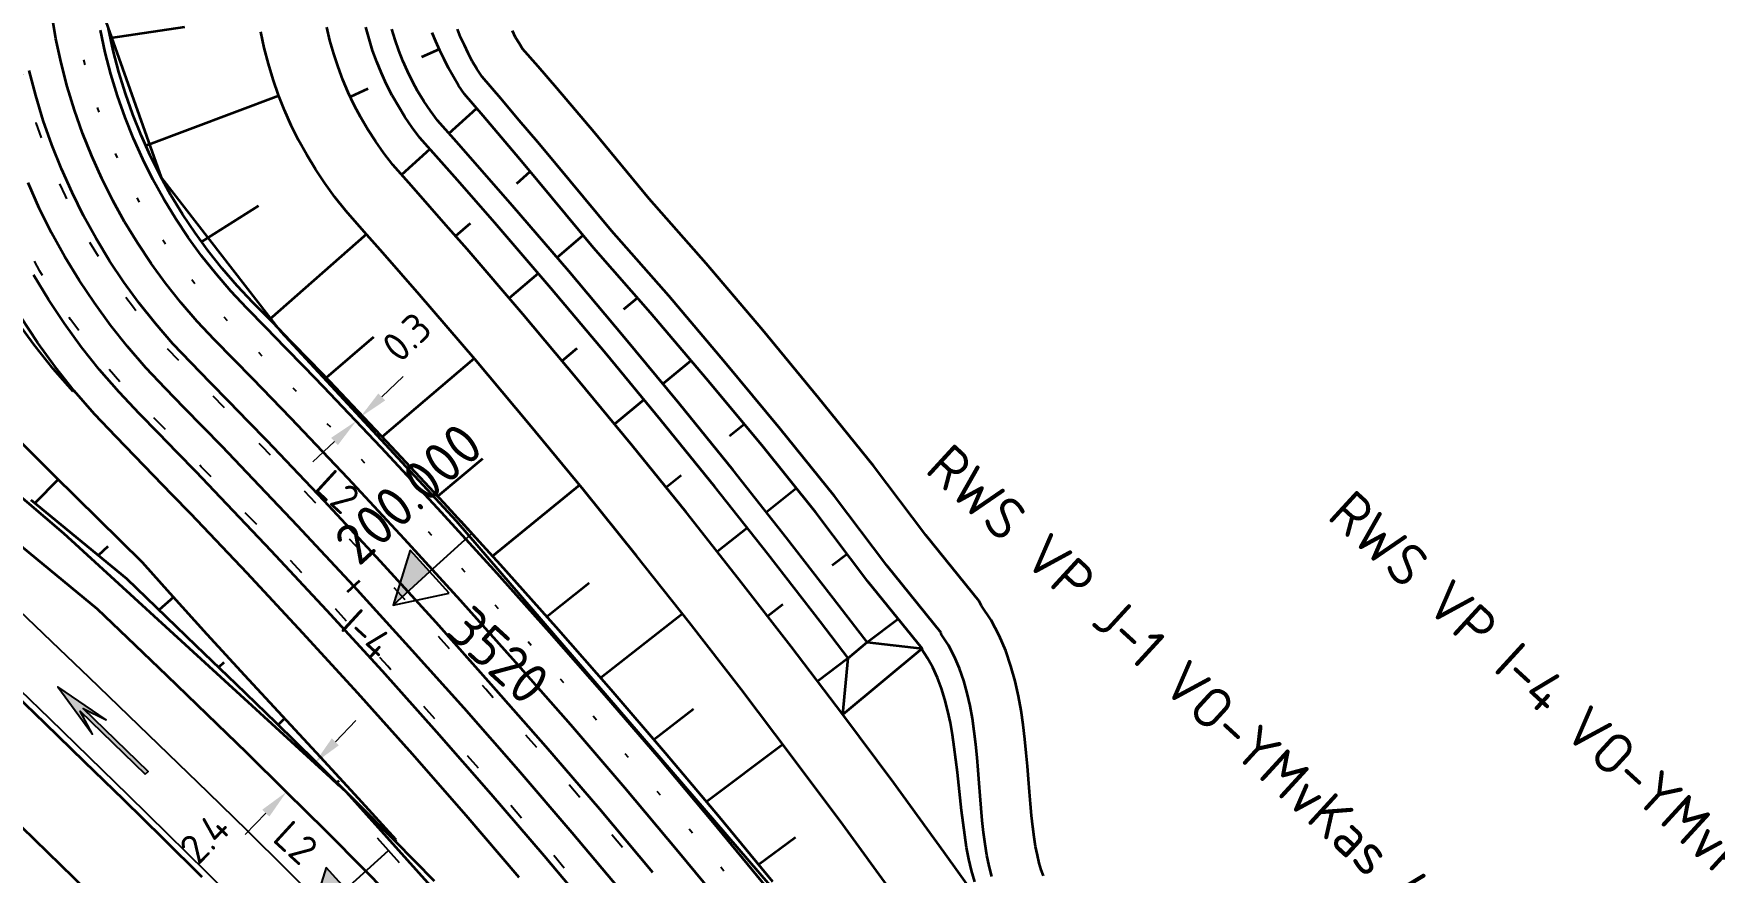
# Model space of a CAD drawing. Header units: metres. Extents: x 134219 to 139080, y 438661 to 444352.
# Drawn here: x 138509.3 to 138611.3, y 439355.5 to 439406.4 of the extents above; entities that cross this region are included whole.
import ezdxf
from ezdxf.enums import TextEntityAlignment as Align

# ---------------------------------------------------------------- set-up
doc = ezdxf.new("R2010")
doc.units = ezdxf.units.M
doc.linetypes.add('13strp', pattern=[4, 1, -3])
doc.linetypes.add('30270strp', pattern=[3, 0.3, -2.7])
doc.layers.get('DEFPOINTS').update_dxf_attribs({"color": 193})
for name, color, linetype, lineweight in [('N-WE-KL-ET-T18', 1, 'Continuous', 18), ('N-WE-KL-ET-T25', 7, 'Continuous', 25), ('N-WE-KL-ET_LS_OV_ARMATUUR-S', 7, 'Continuous', 25), ('N-WE-KL-ET_LS_OV_ARMATUUR-T18', 1, 'Continuous', 25), ('N-WE-KL-ET_LS_OV_KABEL-G', 10, 'KL-LS-OV-N', 35), ('N-WE-KL-ET_LS_OV_KABEL-M', 7, 'Continuous', 18), ('N-WE-KL-ET_LS_OV_KABEL-T25', 7, 'Continuous', 25), ('Utd-ondergr-nw', 8, '13strp', 35)]:
    doc.layers.add(name, color=color, linetype=linetype, lineweight=lineweight)
doc.layers.add('N-WE-KL-ET_LS_OV_ARMATUUR-T25', color=2, linetype='Continuous')
doc.layers.add('Utd-weg-nw', color=8, linetype='Continuous')
doc.styles.add('alm a2ee v011$0$rtw_iso', font='NLCS-ISO.ttf')
doc.styles.add('ISO18', font='NLCS-ISO.ttf')
doc.styles.add('ISO25', font='NLCS-ISO.ttf')
doc.styles.add('NLCS-ISO', font='NLCS-ISO.ttf')
doc.styles.add('NLCS_18', font='NLCS-ISO.ttf', dxfattribs={"height": 1.8})
doc.styles.add('NLCS_25', font='NLCS-ISO.ttf', dxfattribs={"height": 2.5})
doc.linetypes.add('KL-LS-OV-N', pattern='A,4,-1,[103,NLCS.SHX,S=0.75,R=0,X=0,Y=0],-1,4,-1.5,["0V",Standard,S=1,R=0,X=0,Y=-0.5],-3', length=14.5)
doc.dimstyles.new('NLCS_t18_pijl_Dimension_l3_h1', dxfattribs={"dimtxt": 1.8, "dimasz": 1.8, "dimexe": 2, "dimexo": 2, "dimgap": 0.7, "dimtad": 1, "dimdec": 1, "dimzin": 0, "dimdsep": 46, "dimtxsty": 'NLCS_18', "dimcen": 2.5, "dimdle": 2, "dimclrd": 256, "dimclre": 256, "dimclrt": 256, "dimadec": 1, "dimazin": 0, "dimtfac": 1, "dimtdec": 1, "dimtofl": 0, "dimtmove": 1, "dimatfit": 0, "dimfxl": 0, "dimtolj": 1, "dimtzin": 0, "dimlwd": 18, "dimlwe": 18, "dimarcsym": 0})

# ---------------------------------------------------------------- blocks, each defined once
blk = doc.blocks.new('SKL-ET_OV_ARMATUUR_HD_NATRIUM_1x150W-SO (3)')
for points in [[(3.49, -1.76), (6.49, 0), (3.49, 1.76)], [(3.49, 1.76), (3.49, -1.76)], [(0, 1), (0, -1)], [(3.49, 0), (0, 0)], [(3.49, 0), (6.49, 0)]]:
    blk.add_lwpolyline(points)
blk.add_solid([(3.49, 0), (3.49, -1.76), (6.49, 0)])
at = {"layer": 'N-WE-KL-ET-T18', "linetype": 'ByBlock', "style": 'NLCS-ISO'}
blk.add_attdef('GROEPSNUMMER', text='', height=1.8, dxfattribs=at).set_placement((-2, -4), align=Align.RIGHT)
blk.add_attdef('FASE-AANSLUITING', (10, -4), '', height=1.8, dxfattribs=at)
at = {"layer": 'N-WE-KL-ET-T18', "linetype": 'ByBlock', "style": 'NLCS-ISO', "flags": 1}
for tag, p in [('TYPE_ARMATUUR', (7.76, -13.46)), ('TYPE_FABRIKAAT', (7.76, -17.24)), ('VERMOGEN_LAMP', (7.76, -21.02)), ('SPIEGELSTAND', (7.76, -24.81)), ('HOOGTE_LICHTMAST', (7.76, -28.59)), ('UITLEGGERHOEK', (7.76, -32.38)), ('TYPE_LICHTMAST', (7.76, -36.16)), ('BOTSVRIENDELIJK', (7.76, -39.95)), ('POSITIE_LICHTMAST', (7.76, -43.73)), ('KABELAANSLUITING', (7.76, -47.52)), ('VOEDINGSPUNT', (7.76, -51.3))]:
    blk.add_attdef(tag, p, '', height=1.8, dxfattribs=at)
at = {"layer": 'N-WE-KL-ET-T25', "linetype": 'ByBlock', "style": 'NLCS-ISO'}
blk.add_attdef('MASTNUMMER', text='', height=2.5, dxfattribs=at).set_placement((4, 4.31), align=Align.MIDDLE)
at = {"layer": 'N-WE-KL-ET-T25', "linetype": 'ByBlock', "style": 'NLCS-ISO', "flags": 1}
blk.add_attdef('TYPE_SYMBOOL', (7.76, -10.06), '', height=2.5, dxfattribs=at)
blk = doc.blocks.new('SKL-ET_OV_ARMATUUR_HD_NATRIUM_1x150W-SO (2)')
for points in [[(3.49, -1.76), (6.49, 0), (3.49, 1.76)], [(3.49, 1.76), (3.49, -1.76)], [(0, 1), (0, -1)], [(3.49, 0), (0, 0)], [(3.49, 0), (6.49, 0)]]:
    blk.add_lwpolyline(points)
blk.add_solid([(3.49, 0), (3.49, -1.76), (6.49, 0)])
at = {"layer": 'N-WE-KL-ET-T18', "linetype": 'ByBlock', "style": 'NLCS-ISO'}
blk.add_attdef('GROEPSNUMMER', text='', height=1.8, dxfattribs=at).set_placement((-2, -4), align=Align.RIGHT)
blk.add_attdef('FASE-AANSLUITING', (10, -4), '', height=1.8, dxfattribs=at)
at = {"layer": 'N-WE-KL-ET-T18', "linetype": 'ByBlock', "style": 'NLCS-ISO', "flags": 1}
for tag, p in [('TYPE_ARMATUUR', (7.76, -13.46)), ('TYPE_FABRIKAAT', (7.76, -17.24)), ('VERMOGEN_LAMP', (7.76, -21.02)), ('SPIEGELSTAND', (7.76, -24.81)), ('HOOGTE_LICHTMAST', (7.76, -28.59)), ('UITLEGGERHOEK', (7.76, -32.38)), ('TYPE_LICHTMAST', (7.76, -36.16)), ('BOTSVRIENDELIJK', (7.76, -39.95)), ('POSITIE_LICHTMAST', (7.76, -43.73)), ('KABELAANSLUITING', (7.76, -47.52)), ('VOEDINGSPUNT', (7.76, -51.3))]:
    blk.add_attdef(tag, p, '', height=1.8, dxfattribs=at)
at = {"layer": 'N-WE-KL-ET-T25', "linetype": 'ByBlock', "style": 'NLCS-ISO'}
blk.add_attdef('MASTNUMMER', text='', height=2.5, dxfattribs=at).set_placement((4, 4.31), align=Align.MIDDLE)
at = {"layer": 'N-WE-KL-ET-T25', "linetype": 'ByBlock', "style": 'NLCS-ISO', "flags": 1}
blk.add_attdef('TYPE_SYMBOOL', (7.76, -10.06), '', height=2.5, dxfattribs=at)
blk = doc.blocks.new('*D306')
at = {"layer": 'DEFPOINTS', "color": 0, "transparency": 16777216}
for p in [(138526.32, 439362.12), (138526.32, 439362.12), (138524.61, 439360.37)]:
    blk.add_point(p, dxfattribs=at)
at = {"layer": 'N-WE-KL-ET_LS_OV_KABEL-M', "linetype": 'Continuous', "lineweight": 18, "transparency": 16777216}
for p, q in [((138527.58, 439363.41), (138528.83, 439364.7)), ((138523.36, 439359.08), (138522.1, 439357.79))]:
    blk.add_line(p, q, dxfattribs=at)
at = {"layer": 'N-WE-KL-ET_LS_OV_KABEL-M', "lineweight": 18, "transparency": 16777216}
for p, q in [((138526.32, 439362.12), (138527.75, 439360.73)), ((138524.61, 439360.37), (138526.05, 439358.97))]:
    blk.add_line(p, q, dxfattribs=at)
at = {"layer": 'N-WE-KL-ET_LS_OV_KABEL-M', "transparency": 16777216}
for points in [[(138527.36, 439363.62), (138527.79, 439363.2), (138526.32, 439362.12)], [(138523.14, 439359.29), (138523.57, 439358.87), (138524.61, 439360.37)]]:
    blk.add_solid(points, dxfattribs=at)
at = {"layer": 'N-WE-KL-ET_LS_OV_KABEL-M', "transparency": 16777216, "insert": (138519.65, 439357.57), "char_height": 1.8, "attachment_point": 5, "rotation": 45.7375, "style": 'NLCS_18'}
blk.add_mtext('\\A1;2.4', dxfattribs=at)
blk = doc.blocks.new('*D317')
at = {"layer": 'DEFPOINTS', "color": 0, "transparency": 16777216}
for p in [(138528.83, 439382.88), (138529.08, 439383.12), (138529.08, 439383.12)]:
    blk.add_point(p, dxfattribs=at)
at = {"layer": 'N-WE-KL-ET_LS_OV_KABEL-M', "linetype": 'Continuous', "lineweight": 18, "transparency": 16777216}
for p, q in [((138530.39, 439384.36), (138531.7, 439385.59)), ((138527.52, 439381.65), (138526.22, 439380.41))]:
    blk.add_line(p, q, dxfattribs=at)
at = {"layer": 'N-WE-KL-ET_LS_OV_KABEL-M', "lineweight": 18, "transparency": 16777216}
for p, q in [((138528.83, 439382.88), (138527.46, 439384.34)), ((138529.08, 439383.12), (138527.71, 439384.57))]:
    blk.add_line(p, q, dxfattribs=at)
at = {"layer": 'N-WE-KL-ET_LS_OV_KABEL-M', "transparency": 16777216}
for points in [[(138530.19, 439384.57), (138530.6, 439384.14), (138529.08, 439383.12)], [(138527.32, 439381.87), (138527.73, 439381.43), (138528.83, 439382.88)]]:
    blk.add_solid(points, dxfattribs=at)
at = {"layer": 'N-WE-KL-ET_LS_OV_KABEL-M', "transparency": 16777216, "insert": (138531.91, 439387.99), "char_height": 1.8, "attachment_point": 5, "rotation": 43.3358, "style": 'NLCS_18'}
blk.add_mtext('\\A1;0.3', dxfattribs=at)
blk = doc.blocks.new('Dwm A2 aanvulling$0$antispkpijl_750')
blk.add_hatch(color=256).paths.add_polyline_path([(-0.125, 0), (0.125, 0), (0.125, 5.5), (0.6, 4), (0, 7.5), (-0.6, 4), (-0.125, 5.5)])
blk.add_lwpolyline([(-0.125, 0), (0.125, 0), (0.125, 5.5), (0.6, 4), (0, 7.5), (-0.6, 4), (-0.125, 5.5)], close=True)

msp = doc.modelspace()

# ---------------------------------------------------------------- linework, layer by layer
at = {"layer": 'N-WE-KL-ET_LS_OV_KABEL-G', "flags": 128}
msp.add_lwpolyline([(138793.83, 439038.48), (138767.87, 439063.94), (138739.59, 439090.45), (138709.87, 439120.39), (138704.57, 439125.91), (138678.08, 439153.98), (138649.93, 439184.37), (138642.16, 439192.9), (138624.34, 439217.05), (138615.39, 439229.37), (138606.02, 439243.82), (138594.17, 439264.3), (138575.76, 439297.58), (138548.77, 439335.49), (138539.35, 439347.97), (138528.26, 439360.35), (138511.1, 439376.06), (138499.13, 439386.28), (138490.86, 439393.29), (138490.62, 439394.15), (138489.95, 439394.76), (138489.07, 439394.77), (138483.42, 439399.88), (138469.12, 439413.69), (138466.72, 439415.98)], dxfattribs=at)
at = {"layer": 'N-WE-KL-ET_LS_OV_KABEL-G', "elevation": 5.4, "flags": 128}
msp.add_lwpolyline([(138597.47, 439303.26), (138589, 439308.61), (138582.78, 439315.69), (138564.64, 439341.21), (138557.23, 439350.9), (138534.93, 439376.81), (138524.28, 439388.3), (138517.02, 439397.69), (138513.57, 439407.44), (138513.4, 439415.31), (138513.77, 439416.2), (138513.39, 439416.2), (138513.4, 439415.81)], dxfattribs=at)
at = {"layer": 'Utd-ondergr-nw', "color": 7, "linetype": 'Continuous'}
msp.add_line((138528.32, 439372.53), (138529.06, 439373.21), dxfattribs=at)
msp.add_line((138528.32, 439372.53), (138529.06, 439373.21), dxfattribs=at)
at = {"layer": 'Utd-ondergr-nw', "linetype": 'Continuous', "flags": 128}
for points in [[(138551.6, 439352.86), (138548.39, 439356.75), (138545.14, 439360.61), (138541.86, 439364.44), (138538.54, 439368.23), (138535.18, 439371.99), (138531.78, 439375.71), (138528.35, 439379.41), (138524.87, 439383.06), (138523.72, 439384.26), (138522.57, 439385.45), (138521.41, 439386.63), (138520.25, 439387.82), (138519.2, 439388.93), (138518.2, 439390.09), (138517.27, 439391.26), (138516.39, 439392.46), (138515.57, 439393.71), (138514.79, 439394.98), (138514.07, 439396.29), (138513.4, 439397.62), (138512.79, 439398.98), (138512.24, 439400.37), (138511.75, 439401.77), (138511.31, 439403.2), (138510.94, 439404.64), (138510.62, 439406.1), (138510.37, 439407.57)], [(138553.73, 439354.6), (138550.5, 439358.51), (138547.24, 439362.39), (138543.94, 439366.24), (138540.6, 439370.05), (138537.22, 439373.83), (138533.8, 439377.58), (138530.35, 439381.29), (138526.86, 439384.97), (138525.7, 439386.17), (138524.54, 439387.36), (138523.38, 439388.56), (138522.21, 439389.75), (138521.24, 439390.78), (138520.32, 439391.85), (138519.46, 439392.92), (138518.65, 439394.04), (138517.89, 439395.18), (138517.17, 439396.36), (138516.5, 439397.56), (138515.89, 439398.8), (138515.33, 439400.05), (138514.82, 439401.33), (138514.36, 439402.63), (138513.96, 439403.95), (138513.61, 439405.28), (138513.32, 439406.63)], [(138554.12, 439354.92), (138550.89, 439358.83), (138547.62, 439362.72), (138544.32, 439366.57), (138540.97, 439370.38), (138537.59, 439374.17), (138534.17, 439377.92), (138530.71, 439381.63), (138527.22, 439385.31), (138526.06, 439386.51), (138524.9, 439387.71), (138523.74, 439388.91), (138522.57, 439390.1), (138521.61, 439391.11), (138520.7, 439392.16), (138519.86, 439393.23), (138519.06, 439394.32), (138518.31, 439395.45), (138517.6, 439396.61), (138516.95, 439397.8), (138516.34, 439399.01), (138515.79, 439400.25), (138515.28, 439401.51), (138514.84, 439402.79), (138514.44, 439404.08), (138514.1, 439405.4), (138513.81, 439406.72)], [(138518.42, 439406.8), (138513.94, 439406.14)], [(138561.39, 439354.24), (138558.37, 439358.39), (138555.3, 439362.51), (138552.2, 439366.61), (138549.05, 439370.67), (138545.86, 439374.71), (138542.63, 439378.72), (138539.35, 439382.69), (138536.04, 439386.64), (138532.68, 439390.55), (138531.57, 439391.83), (138530.45, 439393.11), (138529.33, 439394.38), (138528.21, 439395.65), (138527.55, 439396.48), (138526.93, 439397.33), (138526.37, 439398.18), (138525.84, 439399.05), (138525.35, 439399.94), (138524.9, 439400.84), (138524.49, 439401.76), (138524.12, 439402.69), (138523.8, 439403.64), (138523.51, 439404.59), (138523.26, 439405.55), (138523.06, 439406.52)], [(138567.51, 439352.52), (138564.51, 439356.73), (138561.47, 439360.92), (138558.38, 439365.07), (138555.25, 439369.2), (138552.07, 439373.29), (138548.86, 439377.36), (138545.6, 439381.4), (138542.3, 439385.4), (138538.95, 439389.38), (138535.57, 439393.32), (138534.45, 439394.61), (138533.32, 439395.89), (138532.19, 439397.18), (138531.06, 439398.45), (138530.52, 439399.16), (138530.01, 439399.88), (138529.55, 439400.6), (138529.12, 439401.33), (138528.72, 439402.08), (138528.36, 439402.85), (138528.03, 439403.62), (138527.74, 439404.4), (138527.48, 439405.2), (138527.25, 439406), (138527.06, 439406.8)], [(138558.7, 439368.49), (138557.02, 439370.7), (138553.83, 439374.82), (138550.6, 439378.9), (138547.32, 439382.96), (138544.01, 439386.98), (138540.65, 439390.97), (138537.25, 439394.93), (138536.12, 439396.22), (138534.99, 439397.51), (138533.85, 439398.8), (138532.71, 439400.09), (138532.24, 439400.72), (138531.8, 439401.36), (138531.4, 439402.01), (138531.03, 439402.66), (138530.69, 439403.33), (138530.37, 439404.01), (138530.09, 439404.7), (138529.84, 439405.4), (138529.62, 439406.1), (138529.43, 439406.81)], [(138559.85, 439369.46), (138558.16, 439371.68), (138554.96, 439375.8), (138551.72, 439379.9), (138548.44, 439383.96), (138545.11, 439387.99), (138541.74, 439392), (138538.33, 439395.97), (138537.2, 439397.26), (138536.07, 439398.56), (138534.93, 439399.85), (138533.78, 439401.14), (138533.35, 439401.72), (138532.95, 439402.32), (138532.59, 439402.91), (138532.26, 439403.52), (138531.95, 439404.14), (138531.67, 439404.77), (138531.42, 439405.4), (138531.2, 439406.04), (138531, 439406.69)], [(138563.19, 439369.08), (138559.9, 439373.15), (138556.74, 439377.34), (138553.45, 439381.42), (138550.1, 439385.46), (138546.71, 439389.47), (138543.24, 439393.41), (138539.89, 439397.46), (138538.78, 439398.79), (138537.66, 439400.11), (138536.54, 439401.43), (138535.41, 439402.74), (138535.06, 439403.26), (138534.74, 439403.8), (138534.45, 439404.33), (138534.18, 439404.86), (138533.91, 439405.39), (138533.68, 439405.93), (138533.46, 439406.47)], [(138564.34, 439370.04), (138561.04, 439374.12), (138557.87, 439378.32), (138554.57, 439382.42), (138551.22, 439386.47), (138547.82, 439390.49), (138544.34, 439394.44), (138540.98, 439398.5), (138539.86, 439399.83), (138538.74, 439401.15), (138537.61, 439402.48), (138536.48, 439403.79), (138536.17, 439404.27), (138535.89, 439404.75), (138535.64, 439405.23), (138535.41, 439405.72), (138535.18, 439406.2), (138534.98, 439406.68)], [(138566.64, 439371.96), (138563.41, 439375.97), (138560.23, 439380.17), (138556.89, 439384.31), (138553.52, 439388.4), (138550.09, 439392.45), (138546.62, 439396.38), (138543.28, 439400.43), (138542.15, 439401.77), (138541.02, 439403.1), (138539.89, 439404.43), (138538.94, 439405.5), (138538.73, 439405.83), (138538.52, 439406.19), (138538.32, 439406.58)], [(138532.83, 439405), (138533.88, 439405.47)], [(138546.85, 439355.47), (138543.62, 439359.32), (138540.35, 439363.13), (138537.04, 439366.9), (138533.69, 439370.65), (138530.31, 439374.36), (138526.89, 439378.04), (138523.43, 439381.68), (138522.29, 439382.87), (138521.14, 439384.05), (138519.98, 439385.24), (138518.83, 439386.42), (138517.72, 439387.59), (138516.66, 439388.81), (138515.68, 439390.05), (138514.75, 439391.32), (138513.88, 439392.63), (138513.06, 439393.98), (138512.3, 439395.36), (138511.6, 439396.77), (138510.95, 439398.2), (138510.37, 439399.67), (138509.85, 439401.15), (138509.39, 439402.66), (138508.99, 439404.18)], [(138524.15, 439402.63), (138516.07, 439399.61)], [(138529.54, 439403.07), (138528.49, 439402.58)], [(138534.47, 439400.36), (138536.15, 439401.87)], [(138531.27, 439357.47), (138528.98, 439359.98), (138526.67, 439362.48), (138524.37, 439364.97), (138522.08, 439367.45), (138519.8, 439369.93), (138517.55, 439372.42), (138515.88, 439374.3), (138510.54, 439379.56), (138506.64, 439383.43), (138503.43, 439386.6), (138496.24, 439393.55), (138489.2, 439400.66)], [(138533.32, 439399.4), (138531.59, 439397.85)], [(138538.59, 439397.32), (138539.41, 439398.04)], [(138511.67, 439384.68), (138510.46, 439386.07), (138509.3, 439387.52), (138508.2, 439389.01), (138507.16, 439390.56), (138506.18, 439392.14), (138505.27, 439393.77), (138504.43, 439395.44), (138503.65, 439397.15), (138503.65, 439397.15)], [(138545.16, 439354.07), (138541.94, 439357.89), (138538.69, 439361.69), (138535.39, 439365.45), (138532.06, 439369.17), (138528.69, 439372.87), (138525.28, 439376.53), (138521.84, 439380.15), (138520.7, 439381.34), (138519.56, 439382.52), (138518.41, 439383.7), (138517.26, 439384.87), (138516.08, 439386.12), (138514.96, 439387.41), (138513.93, 439388.72), (138512.95, 439390.06), (138512.02, 439391.45), (138511.16, 439392.87), (138510.35, 439394.33), (138509.61, 439395.82), (138508.93, 439397.35)], [(138522.92, 439395.97), (138519.46, 439393.77)], [(138529.46, 439394.24), (138523.59, 439389.06)], [(138535.75, 439394.88), (138534.87, 439394.12)], [(138541.03, 439392.82), (138542.62, 439394.17)], [(138543.47, 439352.66), (138540.27, 439356.47), (138537.03, 439360.24), (138533.74, 439363.99), (138530.43, 439367.7), (138527.07, 439371.38), (138523.68, 439375.02), (138520.25, 439378.63), (138519.12, 439379.81), (138517.98, 439380.99), (138516.84, 439382.16), (138515.69, 439383.33), (138514.45, 439384.64), (138513.27, 439386.01), (138512.18, 439387.38), (138511.14, 439388.81), (138510.17, 439390.27), (138509.25, 439391.77)], [(138539.89, 439391.85), (138538.12, 439390.35)], [(138545.09, 439389.69), (138545.91, 439390.38)], [(138538.74, 439355.17), (138535.51, 439358.93), (138532.25, 439362.66), (138528.94, 439366.36), (138525.6, 439370.02), (138522.22, 439373.65), (138518.81, 439377.25), (138517.68, 439378.42), (138516.55, 439379.59), (138515.41, 439380.76), (138514.27, 439381.93), (138512.97, 439383.3), (138511.73, 439384.73), (138510.59, 439386.17), (138509.5, 439387.66), (138508.48, 439389.19)], [(138529.89, 439387.99), (138527.02, 439385.51)], [(138542.23, 439387.29), (138541.34, 439386.55)], [(138536, 439386.68), (138530.42, 439381.94)], [(138547.45, 439385.15), (138549.17, 439386.56)], [(138511.67, 439384.68), (138511.73, 439384.73)], [(138546.31, 439384.19), (138544.51, 439382.71)], [(138551.5, 439381.99), (138552.39, 439382.7)], [(138536.5, 439380.59), (138533.79, 439378.33)], [(138510.76, 439379.35), (138509.34, 439377.9)], [(138542.4, 439378.99), (138537.12, 439374.68)], [(138548.56, 439379.58), (138547.65, 439378.85)], [(138553.73, 439377.36), (138555.55, 439378.81)], [(138533.59, 439354.95), (138531.2, 439357.39), (138528.8, 439359.81), (138526.39, 439362.2), (138523.98, 439364.57), (138521.56, 439366.91), (138519.14, 439369.25), (138516.73, 439371.57), (138514.92, 439373.3), (138509.12, 439378.08)], [(138531.76, 439353.18), (138529.38, 439355.6), (138527, 439358), (138524.6, 439360.38), (138522.2, 439362.74), (138519.79, 439365.08), (138517.37, 439367.41), (138514.96, 439369.73), (138513.15, 439371.46), (138507.35, 439376.24)], [(138552.58, 439376.4), (138550.76, 439374.96)], [(138513.76, 439375.28), (138513.19, 439374.72)], [(138557.72, 439374.13), (138558.63, 439374.83)], [(138542.98, 439373.05), (138540.42, 439371)], [(138517.75, 439372.2), (138516.88, 439371.42)], [(138554.74, 439371.75), (138553.82, 439371.04)], [(138570.56, 439355.28), (138570.42, 439355.63), (138570.3, 439356.05), (138570.18, 439356.52), (138570.07, 439357.05), (138569.98, 439357.63), (138569.9, 439358.26), (138569.82, 439358.93), (138569.76, 439359.64), (138569.7, 439360.38), (138569.64, 439361.14), (138569.58, 439361.93), (138569.51, 439362.75), (138569.43, 439363.58), (138569.33, 439364.44), (138569.2, 439365.31), (138569.03, 439366.19), (138568.83, 439367.09), (138568.57, 439368.01), (138568.26, 439368.93), (138567.86, 439369.86), (138567.37, 439370.79), (138566.8, 439371.68), (138566.64, 439371.96)], [(138548.65, 439371.18), (138543.68, 439367.29)], [(138559.85, 439369.46), (138561.73, 439370.88)], [(138567.41, 439355.24), (138567.25, 439355.86), (138567.12, 439356.52), (138567.01, 439357.2), (138566.92, 439357.91), (138566.84, 439358.64), (138566.77, 439359.38), (138566.71, 439360.14), (138566.65, 439360.91), (138566.59, 439361.69), (138566.52, 439362.47), (138566.45, 439363.26), (138566.35, 439364.04), (138566.24, 439364.82), (138566.1, 439365.59), (138565.92, 439366.36), (138565.71, 439367.11), (138565.46, 439367.86), (138565.15, 439368.58), (138564.78, 439369.28), (138564.35, 439369.94), (138564.34, 439370.04)], [(138558.7, 439368.49), (138556.85, 439367.09)], [(138566.38, 439354.92), (138566.19, 439355.59), (138566.03, 439356.29), (138565.89, 439357), (138565.77, 439357.74), (138565.67, 439358.49), (138565.58, 439359.24), (138565.49, 439360.01), (138565.41, 439360.78), (138565.33, 439361.55), (138565.24, 439362.32), (138565.14, 439363.08), (138565.03, 439363.83), (138564.9, 439364.56), (138564.75, 439365.28), (138564.57, 439365.98), (138564.36, 439366.66), (138564.12, 439367.3), (138563.84, 439367.92), (138563.52, 439368.5), (138563.15, 439369.05)], [(138520.81, 439368.22), (138520.5, 439367.94)], [(138519.49, 439355.2), (138517.13, 439357.54), (138514.75, 439359.88), (138512.36, 439362.2), (138509.97, 439364.52), (138508.17, 439366.26)], [(138549.31, 439365.39), (138546.91, 439363.54)], [(138524.5, 439364.82), (138524.1, 439364.45)], [(138554.74, 439363.25), (138550.11, 439359.76)], [(138527.78, 439361.05), (138527.66, 439360.94)], [(138513.28, 439353.61), (138510.92, 439355.92), (138508.55, 439358.24)], [(138531.27, 439357.47), (138531.2, 439357.4)], [(138555.5, 439357.6), (138553.26, 439355.95)]]:
    msp.add_lwpolyline(points, dxfattribs=at)
msp.add_lwpolyline([(138558.38, 439365.07), (138558.7, 439368.49), (138559.85, 439369.46), (138563.19, 439369.08), (138558.38, 439365.07)], close=True, dxfattribs=at)
at = {"layer": 'Utd-weg-nw', "linetype": '30270strp', "flags": 128}
msp.add_lwpolyline([(138692.03, 439309.1), (138689.4, 439309.34), (138686.77, 439309.51), (138686.77, 439309.51), (138684.13, 439309.62), (138681.49, 439309.66), (138678.85, 439309.64), (138676.22, 439309.55), (138673.58, 439309.39), (138672.68, 439309.32), (138670.95, 439309.17), (138668.33, 439308.88), (138665.71, 439308.52), (138663.11, 439308.11), (138660.51, 439307.62), (138657.97, 439307.08), (138655.44, 439306.48), (138652.92, 439305.81), (138650.42, 439305.09), (138650.29, 439305.05), (138647.21, 439304.15), (138644.11, 439303.32), (138642.77, 439302.99), (138640.99, 439302.56), (138637.86, 439301.87), (138634.71, 439301.25), (138631.55, 439300.7), (138628.37, 439300.22), (138625.19, 439299.81), (138622, 439299.47), (138618.8, 439299.21), (138615.6, 439299.01), (138612.39, 439298.89), (138611.16, 439298.86), (138609.66, 439298.86), (138608.16, 439298.93), (138606.67, 439299.06), (138605.18, 439299.26), (138603.7, 439299.53), (138602.69, 439299.75), (138602.3, 439299.84), (138600.91, 439300.21), (138599.54, 439300.64), (138598.19, 439301.12), (138596.87, 439301.66), (138595.56, 439302.26), (138594.28, 439302.91), (138593.03, 439303.61), (138591.81, 439304.36), (138590.62, 439305.17), (138589.47, 439306.02), (138588.35, 439306.92), (138587.27, 439307.86), (138586.23, 439308.85), (138585.24, 439309.89), (138584.29, 439310.96), (138583.38, 439312.07), (138582.52, 439313.22), (138581.84, 439314.2), (138579.41, 439317.82), (138576.95, 439321.41), (138574.06, 439325.55), (138571.12, 439329.67), (138568.15, 439333.76), (138565.13, 439337.81), (138562.07, 439341.84), (138558.98, 439345.84), (138555.84, 439349.8), (138552.66, 439353.73), (138549.45, 439357.63), (138546.19, 439361.5), (138542.9, 439365.34), (138539.57, 439369.14), (138536.2, 439372.91), (138532.79, 439376.65), (138529.35, 439380.35), (138525.87, 439384.01), (138524.71, 439385.21), (138523.56, 439386.41), (138522.4, 439387.6), (138521.23, 439388.78), (138520.22, 439389.85), (138519.26, 439390.97), (138518.37, 439392.09), (138517.52, 439393.25), (138516.73, 439394.44), (138515.98, 439395.67), (138515.29, 439396.93), (138514.65, 439398.21), (138514.06, 439399.52), (138513.53, 439400.85), (138513.05, 439402.2), (138512.64, 439403.58), (138512.27, 439404.96), (138511.97, 439406.37), (138511.73, 439407.78), (138511.54, 439409.2), (138511.42, 439410.63), (138511.35, 439412.06), (138511.34, 439413.5), (138511.4, 439414.93), (138511.51, 439416.36), (138511.68, 439417.78), (138511.91, 439419.2), (138512.2, 439420.6), (138512.55, 439421.99), (138512.96, 439423.37), (138513.45, 439424.8), (138514, 439426.21), (138514.62, 439427.6), (138515.17, 439428.72), (138515.29, 439428.95), (138516.03, 439430.28), (138516.7, 439431.47), (138517.57, 439433.16), (138518.37, 439434.88), (138519.1, 439436.63), (138519.75, 439438.41), (138520.33, 439440.22), (138520.84, 439442.05), (138521.27, 439443.9), (138521.62, 439445.77), (138521.89, 439447.65), (138522.08, 439449.54), (138522.2, 439451.43), (138522.23, 439453.33), (138522.19, 439455.23), (138522.07, 439457.12), (138521.86, 439459.01), (138521.58, 439460.89), (138521.23, 439462.76), (138520.79, 439464.6), (138520.28, 439466.43), (138519.69, 439468.24), (138519.03, 439470.02), (138518.29, 439471.77), (138517.49, 439473.49), (138516.61, 439475.17), (138515.66, 439476.81), (138514.64, 439478.42), (138513.99, 439479.38), (138513.56, 439479.98), (138512.41, 439481.49), (138511.21, 439482.96), (138509.94, 439484.37), (138508.61, 439485.73), (138507.23, 439487.03), (138505.8, 439488.28), (138504.31, 439489.46), (138502.78, 439490.58), (138501.2, 439491.64), (138499.58, 439492.63), (138497.92, 439493.55), (138496.24, 439494.44), (138494.54, 439495.3), (138492.82, 439496.13), (138491.07, 439496.92), (138489.8, 439497.46), (138488.5, 439497.96), (138487.2, 439498.44), (138485.87, 439498.88), (138484.53, 439499.28), (138483.17, 439499.64), (138481.8, 439499.96), (138480.41, 439500.23), (138479.82, 439500.32), (138478.12, 439500.5), (138476.4, 439500.55), (138474.68, 439500.48), (138472.97, 439500.28), (138471.28, 439499.94), (138471.17, 439499.91), (138470.53, 439499.77), (138469.77, 439499.65), (138468.99, 439499.59), (138468.22, 439499.57), (138467.44, 439499.6), (138466.67, 439499.69), (138465.91, 439499.83), (138465.16, 439500.02), (138464.42, 439500.26), (138463.7, 439500.54), (138463, 439500.88), (138462.33, 439501.26), (138461.68, 439501.68), (138461.34, 439501.93), (138461.12, 439502.08), (138460.66, 439502.33), (138460.17, 439502.5), (138459.66, 439502.59), (138459.14, 439502.61), (138458.62, 439502.54), (138458.12, 439502.4), (138457.65, 439502.18), (138457.22, 439501.89), (138457.14, 439501.82)], dxfattribs=at)
at = {"layer": 'Utd-weg-nw', "linetype": '13strp', "flags": 128}
for points in [[(138691.64, 439305.3), (138689.1, 439305.53), (138686.57, 439305.69), (138686.56, 439305.69), (138684.02, 439305.8), (138681.48, 439305.84), (138678.94, 439305.81), (138676.4, 439305.72), (138673.86, 439305.57), (138672.99, 439305.51), (138671.32, 439305.36), (138668.79, 439305.08), (138666.27, 439304.74), (138663.76, 439304.34), (138661.26, 439303.87), (138658.81, 439303.35), (138656.37, 439302.77), (138653.95, 439302.13), (138651.54, 439301.43), (138651.4, 439301.39), (138648.24, 439300.47), (138645.06, 439299.61), (138643.68, 439299.27), (138641.86, 439298.84), (138638.64, 439298.13), (138635.41, 439297.49), (138632.16, 439296.93), (138628.9, 439296.43), (138625.64, 439296.01), (138622.36, 439295.67), (138619.08, 439295.39), (138615.79, 439295.19), (138612.5, 439295.06), (138611.24, 439295.03), (138609.57, 439295.04), (138607.9, 439295.11), (138606.24, 439295.26), (138604.59, 439295.48), (138602.94, 439295.78), (138601.82, 439296.02), (138601.39, 439296.13), (138599.85, 439296.54), (138598.33, 439297.01), (138596.83, 439297.55), (138595.35, 439298.15), (138593.9, 439298.81), (138592.48, 439299.53), (138591.09, 439300.31), (138589.73, 439301.15), (138588.41, 439302.04), (138587.13, 439302.99), (138585.89, 439303.99), (138584.69, 439305.04), (138583.54, 439306.14), (138582.43, 439307.29), (138581.37, 439308.48), (138580.37, 439309.71), (138579.41, 439310.99), (138578.65, 439312.08), (138576.25, 439315.67), (138573.81, 439319.23), (138570.93, 439323.35), (138568.02, 439327.43), (138565.07, 439331.49), (138562.07, 439335.51), (138559.04, 439339.51), (138555.97, 439343.48), (138552.85, 439347.41), (138549.7, 439351.31), (138546.51, 439355.19), (138543.28, 439359.03), (138540.01, 439362.83), (138536.7, 439366.61), (138533.36, 439370.35), (138529.98, 439374.05), (138526.56, 439377.73), (138523.11, 439381.37), (138521.96, 439382.56), (138520.81, 439383.74), (138519.66, 439384.92), (138518.51, 439386.1), (138517.38, 439387.29), (138516.31, 439388.53), (138515.32, 439389.78), (138514.38, 439391.06), (138513.5, 439392.39), (138512.67, 439393.75), (138511.9, 439395.15), (138511.19, 439396.57), (138510.54, 439398.03), (138509.95, 439399.51), (138509.42, 439401.01), (138508.95, 439402.54), (138508.55, 439404.08), (138508.22, 439405.64), (138507.95, 439407.21), (138507.74, 439408.79), (138507.6, 439410.37), (138507.53, 439411.97), (138507.52, 439413.56), (138507.58, 439415.15), (138507.7, 439416.74), (138507.9, 439418.32), (138508.15, 439419.89), (138508.47, 439421.46), (138508.86, 439423), (138509.31, 439424.53), (138509.86, 439426.12), (138510.47, 439427.69), (138511.16, 439429.23), (138511.77, 439430.48), (138511.91, 439430.73), (138512.72, 439432.2), (138513.34, 439433.3), (138514.14, 439434.84), (138514.87, 439436.42), (138515.54, 439438.02), (138516.14, 439439.66), (138516.67, 439441.31), (138517.13, 439442.99), (138517.52, 439444.69), (138517.84, 439446.4), (138518.09, 439448.12), (138518.27, 439449.85), (138518.37, 439451.58), (138518.41, 439453.32), (138518.37, 439455.06), (138518.25, 439456.8), (138518.07, 439458.53), (138517.81, 439460.25), (138517.49, 439461.96), (138517.09, 439463.65), (138516.62, 439465.32), (138516.08, 439466.98), (138515.47, 439468.61), (138514.8, 439470.21), (138514.06, 439471.79), (138513.25, 439473.33), (138512.38, 439474.84), (138511.45, 439476.3), (138510.85, 439477.19), (138510.46, 439477.73), (138509.41, 439479.12), (138508.31, 439480.46), (138507.14, 439481.76), (138505.93, 439483), (138504.66, 439484.2), (138503.35, 439485.34), (138501.99, 439486.42), (138500.59, 439487.45), (138499.14, 439488.41), (138497.66, 439489.32), (138496.13, 439490.16), (138494.6, 439490.99), (138493.05, 439491.78), (138491.47, 439492.55), (138489.87, 439493.29), (138488.71, 439493.79), (138487.52, 439494.26), (138486.33, 439494.71), (138485.11, 439495.13), (138483.88, 439495.51), (138482.64, 439495.85), (138481.38, 439496.16), (138480.11, 439496.42), (138479.6, 439496.5), (138478.14, 439496.67), (138476.66, 439496.73), (138475.18, 439496.69), (138473.7, 439496.53), (138472.24, 439496.24), (138472.1, 439496.2)], [(138691.28, 439301.81), (138688.83, 439302.04), (138686.38, 439302.2), (138686.38, 439302.2), (138683.93, 439302.3), (138681.47, 439302.34), (138679.01, 439302.31), (138676.56, 439302.23), (138674.11, 439302.08), (138673.27, 439302.02), (138671.66, 439301.88), (138669.22, 439301.61), (138666.78, 439301.28), (138664.36, 439300.89), (138661.94, 439300.44), (138659.58, 439299.94), (138657.22, 439299.37), (138654.88, 439298.76), (138652.56, 439298.08), (138652.42, 439298.04), (138649.18, 439297.09), (138645.92, 439296.22), (138644.52, 439295.87), (138642.65, 439295.43), (138639.35, 439294.7), (138636.04, 439294.05), (138632.72, 439293.47), (138629.39, 439292.97), (138626.04, 439292.54), (138622.69, 439292.18), (138619.33, 439291.9), (138615.96, 439291.69), (138612.59, 439291.56), (138611.3, 439291.53), (138609.48, 439291.54), (138607.66, 439291.62), (138605.85, 439291.78), (138604.04, 439292.03), (138602.25, 439292.35), (138601.03, 439292.61), (138600.55, 439292.73), (138598.87, 439293.18), (138597.21, 439293.69), (138595.58, 439294.28), (138593.97, 439294.94), (138592.38, 439295.66), (138590.83, 439296.45), (138589.31, 439297.3), (138587.83, 439298.21), (138586.39, 439299.19), (138584.99, 439300.22), (138583.64, 439301.31), (138582.33, 439302.46), (138581.07, 439303.66), (138579.86, 439304.91), (138578.71, 439306.21), (138577.61, 439307.56), (138576.57, 439308.95), (138575.74, 439310.14), (138573.35, 439313.7), (138570.93, 439317.24), (138568.07, 439321.33), (138565.18, 439325.39), (138562.25, 439329.41), (138559.28, 439333.41), (138556.26, 439337.38), (138553.21, 439341.32), (138550.12, 439345.23), (138546.99, 439349.1), (138543.82, 439352.95), (138540.61, 439356.76), (138537.37, 439360.54), (138534.08, 439364.29), (138530.76, 439368), (138527.4, 439371.68), (138524.01, 439375.33), (138520.58, 439378.94), (138519.44, 439380.12), (138518.3, 439381.3), (138517.16, 439382.47), (138516.01, 439383.64), (138514.79, 439384.94), (138513.62, 439386.29), (138512.54, 439387.66), (138511.51, 439389.06), (138510.55, 439390.51), (138509.64, 439392), (138508.8, 439393.52), (138508.03, 439395.08), (138507.31, 439396.66), (138506.67, 439398.28), (138506.67, 439398.28)]]:
    msp.add_lwpolyline(points, dxfattribs=at)
at = {"layer": 'Utd-weg-nw', "linetype": 'Continuous', "flags": 128}
for points in [[(138527, 439353.25), (138524.63, 439355.63), (138522.25, 439358), (138519.86, 439360.34), (138517.46, 439362.67), (138515.05, 439365), (138512.64, 439367.31), (138510.84, 439369.04), (138505.42, 439374.23)], [(138522.13, 439353.13), (138519.77, 439355.48), (138517.4, 439357.83), (138515.03, 439360.16), (138512.64, 439362.49), (138510.25, 439364.81), (138508.45, 439366.55)]]:
    msp.add_lwpolyline(points, dxfattribs=at)

# ---------------------------------------------------------------- block references
at = {"layer": 'N-WE-KL-ET_LS_OV_ARMATUUR-S'}
ref = msp.add_blockref('SKL-ET_OV_ARMATUUR_HD_NATRIUM_1x150W-SO (2)', (138535.88, 439376.09, 4.2), dxfattribs=dict(at, rotation=222.3226711105211))
ref.add_attrib('MASTNUMMER', '3520', (138534.17, 439370, 4.2), dxfattribs={"layer": 'N-WE-KL-ET_LS_OV_ARMATUUR-T25', "height": 2.5, "rotation": 317.498, "style": 'ISO25'})
ref.add_attrib('FASE-AANSLUITING_1', 'L2', (138526.21, 439378.75, 4.2), dxfattribs={"layer": 'N-WE-KL-ET_LS_OV_ARMATUUR-T18', "height": 1.8, "rotation": 317.498, "style": 'ISO18'})
ref.add_attrib('GROEPSNUMMER', 'I-4', (138527.78, 439370.3, 4.2), dxfattribs={"layer": 'N-WE-KL-ET_LS_OV_ARMATUUR-T18', "height": 1.8, "rotation": 317.498, "style": 'ISO18'})
ref = msp.add_blockref('SKL-ET_OV_ARMATUUR_HD_NATRIUM_1x150W-SO (3)', (138530.8, 439356.81, 5.25), dxfattribs=dict(at, rotation=222.0326375282272))
ref.add_attrib('MASTNUMMER', '3503', (138529.49, 439351, 5.25), dxfattribs={"layer": 'N-WE-KL-ET_LS_OV_ARMATUUR-T25', "height": 2.5, "rotation": 317.498, "style": 'ISO25'})
ref.add_attrib('TYPE_SYMBOOL', 'A', (138522.63, 439350.6, 5.25), dxfattribs={"layer": 'N-WE-KL-ET_LS_OV_ARMATUUR-T25', "height": 2.25, "rotation": 317.498, "style": 'ISO25'})
ref.add_attrib('FASE-AANSLUITING_1', 'L2', (138523.68, 439357.44, 5.25), dxfattribs={"layer": 'N-WE-KL-ET_LS_OV_ARMATUUR-T18', "height": 1.8, "rotation": 317.498, "style": 'ISO18'})
ref.add_attrib('GROEPSNUMMER', 'J-2', (138519.8, 439348.91, 5.25), dxfattribs={"layer": 'N-WE-KL-ET_LS_OV_ARMATUUR-T18', "height": 1.8, "rotation": 317.498, "style": 'ISO18'})
at = {"layer": 'Utd-weg-nw', "linetype": 'Continuous', "rotation": 45.93937435549926}
msp.add_blockref('Dwm A2 aanvulling$0$antispkpijl_750', (138516.13, 439361.53), dxfattribs=at)

# ---------------------------------------------------------------- texts
at = {"layer": 'N-WE-KL-ET_LS_OV_KABEL-T25', "style": 'NLCS_25'}
msp.add_text('RWS VP J-2 VO-YMvKas 4x4mm² (OV)', height=2.5, rotation=317.498, dxfattribs=at).set_placement((138472.34, 439383.53), align=Align.MIDDLE_LEFT)
for s, p in [('RWS VP J-1 VO-YMvKas 4x6mm² (OV)', (138605.7, 439342.66)), ('RWS VP I-4 VO-YMvKas 4x4mm² (OV)', (138630.1, 439339.85))]:
    msp.add_text(s, height=2.5, rotation=317.498, dxfattribs=at).set_placement(p, align=Align.MIDDLE_RIGHT)
at = {"layer": 'Utd-ondergr-nw', "color": 7, "style": 'alm a2ee v011$0$rtw_iso'}
msp.add_text('200.000', height=2.5, rotation=42.6531, dxfattribs=at).set_placement((138529, 439374.01))
msp.add_text('200.000', height=2.5, rotation=42.6531, dxfattribs=at).set_placement((138529, 439374.01))

# ---------------------------------------------------------------- dimensions: what is measured, and where the dimension line sits
at = {"layer": 'N-WE-KL-ET_LS_OV_KABEL-M'}
for base, p1, p2, angle, picture, middle in [((138529.08, 439383.12), (138528.83, 439382.88), (138529.08, 439383.12), 43.3358, '*D317', (138533.01, 439386.82)), ((138526.32, 439362.12), (138524.61, 439360.37), (138526.32, 439362.12), 45.7375, '*D306', (138520.79, 439356.45))]:
    dim = msp.add_linear_dim(base=base, p1=p1, p2=p2, angle=angle, dimstyle='NLCS_t18_pijl_Dimension_l3_h1', dxfattribs=at)
    dim.commit()
    dim.dimension.update_dxf_attribs({"geometry": picture, "text_midpoint": middle, "dimtype": 161})

doc.saveas('drawing.dxf')
